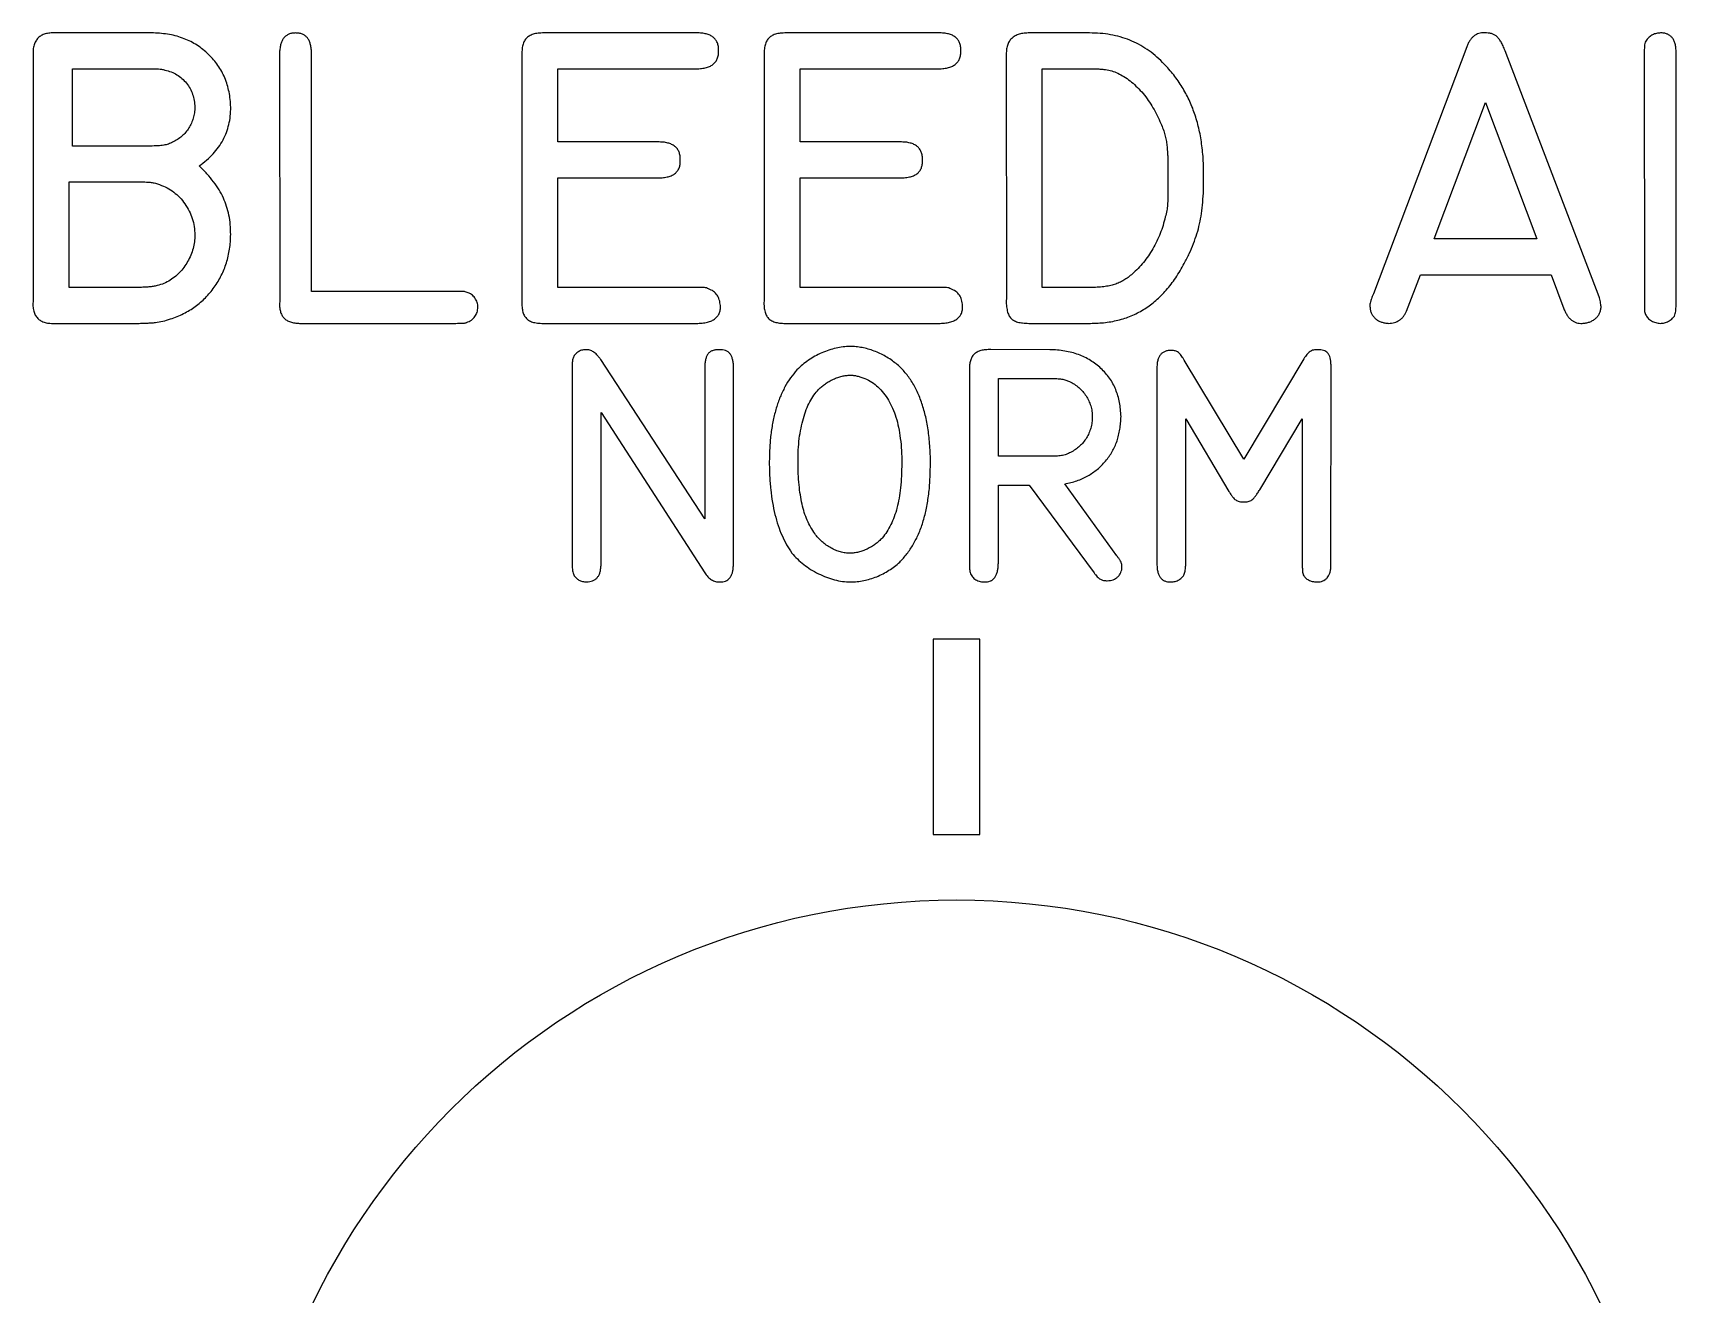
# Model space of a CAD drawing. Header units: inches. Extents: x 0.03 to 5.72, y 0.03 to 3.72.
# Drawn here: x 3.533 to 4.586, y 1.056 to 1.863 of the extents above; entities that cross this region are included whole.
import ezdxf

# ---------------------------------------------------------------- set-up
doc = ezdxf.new("R2010")
doc.units = ezdxf.units.IN
doc.header["$MEASUREMENT"] = 0

msp = doc.modelspace()

# ---------------------------------------------------------------- linework, layer by layer
at = {"color": 7, "linetype": 'Continuous', "lineweight": 25}
for p, q in [((3.6106, 1.8631), (3.5478, 1.8631)), ((3.9584, 1.8631), (3.8619, 1.8631)), ((4.1136, 1.8631), (4.017, 1.8631)), ((4.2102, 1.8631), (4.1719, 1.8631)), ((4.4518, 1.8543), (4.3921, 1.6962)), ((3.5335, 1.849), (3.5336, 1.6919)), ((3.6914, 1.8506), (3.6915, 1.691)), ((3.7118, 1.6976), (3.7118, 1.8506)), ((3.8466, 1.8482), (3.8466, 1.6925)), ((4.0018, 1.8482), (4.0018, 1.6925)), ((4.1569, 1.8486), (4.157, 1.6941)), ((4.5367, 1.6942), (4.4764, 1.8517)), ((4.5655, 1.8498), (4.5656, 1.69)), ((4.5859, 1.69), (4.5859, 1.8506)), ((3.5587, 1.7907), (3.5587, 1.8402)), ((3.5587, 1.8402), (3.6081, 1.8402)), ((3.8696, 1.7933), (3.8696, 1.8402)), ((3.8696, 1.8402), (3.9573, 1.8402)), ((4.0248, 1.7933), (4.0248, 1.8402)), ((4.0248, 1.8402), (4.1125, 1.8402)), ((4.1799, 1.8402), (4.2111, 1.8402)), ((4.1799, 1.7002), (4.1799, 1.8402)), ((4.4309, 1.7312), (4.4638, 1.8185)), ((4.4638, 1.8185), (4.4968, 1.7312)), ((3.6086, 1.7907), (3.5587, 1.7907)), ((3.9338, 1.7933), (3.8696, 1.7933)), ((4.089, 1.7933), (4.0248, 1.7933)), ((3.8696, 1.7002), (3.8696, 1.7703)), ((3.8696, 1.7703), (3.9327, 1.7703)), ((4.0248, 1.7002), (4.0248, 1.7703)), ((4.0248, 1.7703), (4.0879, 1.7703)), ((3.5567, 1.7002), (3.5567, 1.7678)), ((3.5567, 1.7678), (3.602, 1.7678)), ((4.4968, 1.7312), (4.4309, 1.7312)), ((4.4133, 1.6851), (4.4222, 1.7083)), ((4.4222, 1.7083), (4.506, 1.7083)), ((4.506, 1.7083), (4.5141, 1.6865)), ((3.5994, 1.7002), (3.5567, 1.7002)), ((3.8051, 1.6976), (3.7118, 1.6976)), ((3.9587, 1.7002), (3.8696, 1.7002)), ((4.1138, 1.7002), (4.0248, 1.7002)), ((4.2108, 1.7002), (4.1799, 1.7002)), ((3.5481, 1.6772), (3.5997, 1.6772)), ((3.7042, 1.6772), (3.8032, 1.6772)), ((3.8613, 1.6772), (3.9573, 1.6772)), ((4.0164, 1.6772), (4.1125, 1.6772)), ((4.1713, 1.6772), (4.2108, 1.6772)), ((3.9638, 1.552), (3.8971, 1.654)), ((4.0568, 1.6624), (4.0568, 1.6624)), ((4.1847, 1.6603), (4.1469, 1.6604)), ((4.3091, 1.5902), (4.2709, 1.6536)), ((4.3474, 1.6544), (4.3091, 1.5902)), ((3.8789, 1.6488), (3.8789, 1.5236)), ((3.9637, 1.6484), (3.9638, 1.552)), ((3.9821, 1.522), (3.9821, 1.6493)), ((4.0568, 1.644), (4.0568, 1.6441)), ((4.1334, 1.6475), (4.1334, 1.5246)), ((4.1518, 1.642), (4.1854, 1.642)), ((4.1518, 1.5921), (4.1518, 1.642)), ((4.2534, 1.6482), (4.2534, 1.5238)), ((4.3648, 1.5218), (4.3649, 1.6506)), ((3.8973, 1.5223), (3.8973, 1.6202)), ((3.8973, 1.6202), (3.9638, 1.5176)), ((4.2718, 1.5233), (4.2718, 1.6161)), ((4.2718, 1.6161), (4.2995, 1.5696)), ((4.3192, 1.5707), (4.3465, 1.6161)), ((4.3465, 1.6161), (4.3465, 1.5229)), ((4.1838, 1.5921), (4.1518, 1.5921)), ((4.1518, 1.5237), (4.1518, 1.5737)), ((4.1518, 1.5737), (4.1715, 1.5737)), ((4.1715, 1.5737), (4.2131, 1.5175)), ((4.2277, 1.5283), (4.1943, 1.5744)), ((4.11, 1.475), (4.11, 1.35)), ((4.14, 1.475), (4.11, 1.475)), ((4.14, 1.35), (4.14, 1.475)), ((4.11, 1.35), (4.14, 1.35))]:
    msp.add_line(p, q, dxfattribs=at)
msp.add_circle((4.125, 0.85), 0.4581, dxfattribs=at)
for points, knots in [([(3.5478, 1.8631), (3.5466, 1.8631), (3.5445, 1.8631), (3.5414, 1.8626), (3.5388, 1.8615), (3.5367, 1.86), (3.5352, 1.8579), (3.534, 1.8553), (3.5335, 1.8523), (3.5335, 1.8501), (3.5335, 1.849)], [0, 0, 0, 0, 0.1483835, 0.2780615, 0.3938238, 0.5009258, 0.6090609, 0.7239233, 0.8536013, 1, 1, 1, 1]), ([(3.6601, 1.8156), (3.66, 1.8172), (3.6599, 1.8205), (3.6591, 1.8253), (3.658, 1.8299), (3.6564, 1.8343), (3.6544, 1.8385), (3.652, 1.8424), (3.6492, 1.846), (3.646, 1.8494), (3.6424, 1.8525), (3.6386, 1.8553), (3.6346, 1.8576), (3.6303, 1.8595), (3.6257, 1.861), (3.6209, 1.8622), (3.6158, 1.8628), (3.6124, 1.863), (3.6106, 1.8631)], [0, 0, 0, 0, 0.065667, 0.129271, 0.190795, 0.251478, 0.311279, 0.370829, 0.430761, 0.492448, 0.554243, 0.615247, 0.676077, 0.737571, 0.800409, 0.864501, 0.931168, 1, 1, 1, 1]), ([(3.7017, 1.8631), (3.7009, 1.863), (3.6994, 1.863), (3.6973, 1.8624), (3.6956, 1.8613), (3.6941, 1.86), (3.693, 1.8581), (3.6922, 1.856), (3.6916, 1.8534), (3.6915, 1.8516), (3.6914, 1.8506)], [0, 0, 0, 0, 0.126924, 0.242718, 0.351139, 0.459469, 0.575157, 0.698742, 0.839735, 1, 1, 1, 1]), ([(3.7118, 1.8506), (3.7118, 1.8516), (3.7117, 1.8534), (3.7112, 1.856), (3.7104, 1.8582), (3.7093, 1.86), (3.7078, 1.8614), (3.706, 1.8624), (3.7039, 1.863), (3.7024, 1.863), (3.7017, 1.8631)], [0, 0, 0, 0, 0.1591056, 0.3011485, 0.4262346, 0.5402261, 0.6480633, 0.7568009, 0.8714536, 1, 1, 1, 1]), ([(3.8619, 1.8631), (3.8605, 1.8631), (3.8581, 1.8631), (3.8546, 1.8626), (3.8519, 1.8616), (3.8497, 1.8601), (3.8481, 1.8579), (3.8471, 1.8552), (3.8466, 1.8519), (3.8466, 1.8495), (3.8466, 1.8482)], [0, 0, 0, 0, 0.158509, 0.290837, 0.404817, 0.504314, 0.603454, 0.715941, 0.846957, 1, 1, 1, 1]), ([(3.9726, 1.8518), (3.9726, 1.8527), (3.9726, 1.8544), (3.9719, 1.8568), (3.9708, 1.8588), (3.9692, 1.8604), (3.9671, 1.8617), (3.9646, 1.8625), (3.9617, 1.8631), (3.9595, 1.8631), (3.9584, 1.8631)], [0, 0, 0, 0, 0.129754, 0.244204, 0.352358, 0.457624, 0.571353, 0.69607, 0.837509, 1, 1, 1, 1]), ([(4.017, 1.8631), (4.0157, 1.8631), (4.0132, 1.8631), (4.0098, 1.8626), (4.007, 1.8616), (4.0048, 1.8601), (4.0033, 1.8579), (4.0023, 1.8552), (4.0017, 1.8519), (4.0018, 1.8495), (4.0018, 1.8482)], [0, 0, 0, 0, 0.158509, 0.290837, 0.404817, 0.504314, 0.603454, 0.715941, 0.846957, 1, 1, 1, 1]), ([(4.1278, 1.8518), (4.1278, 1.8527), (4.1278, 1.8544), (4.1271, 1.8568), (4.126, 1.8588), (4.1244, 1.8604), (4.1223, 1.8617), (4.1198, 1.8625), (4.1168, 1.8631), (4.1147, 1.8631), (4.1136, 1.8631)], [0, 0, 0, 0, 0.129754, 0.244204, 0.352358, 0.457624, 0.571353, 0.69607, 0.837509, 1, 1, 1, 1]), ([(4.1719, 1.8631), (4.1707, 1.8631), (4.1684, 1.863), (4.1652, 1.8624), (4.1625, 1.8613), (4.1603, 1.8597), (4.1586, 1.8576), (4.1575, 1.855), (4.1569, 1.852), (4.1569, 1.8498), (4.1569, 1.8486)], [0, 0, 0, 0, 0.151334, 0.282226, 0.399665, 0.509459, 0.617605, 0.730437, 0.856419, 1, 1, 1, 1]), ([(4.257, 1.8442), (4.2554, 1.8458), (4.2523, 1.8488), (4.2471, 1.8526), (4.2417, 1.8559), (4.236, 1.8586), (4.2299, 1.8606), (4.2236, 1.8621), (4.217, 1.863), (4.2125, 1.863), (4.2102, 1.8631)], [0, 0, 0, 0, 0.127204, 0.250621, 0.372465, 0.493612, 0.615913, 0.73974, 0.867629, 1, 1, 1, 1]), ([(4.4633, 1.8631), (4.4626, 1.8631), (4.4614, 1.8632), (4.4596, 1.8628), (4.458, 1.8621), (4.4564, 1.8612), (4.4551, 1.8599), (4.4538, 1.8583), (4.4527, 1.8564), (4.4521, 1.855), (4.4518, 1.8543)], [0, 0, 0, 0, 0.1216, 0.234761, 0.346222, 0.458938, 0.577979, 0.706875, 0.847112, 1, 1, 1, 1]), ([(4.4764, 1.8517), (4.476, 1.8528), (4.4752, 1.8547), (4.4739, 1.8573), (4.4725, 1.8593), (4.4711, 1.8609), (4.4695, 1.862), (4.4676, 1.8627), (4.4655, 1.8631), (4.464, 1.8631), (4.4633, 1.8631)], [0, 0, 0, 0, 0.1782, 0.330029, 0.459111, 0.5663, 0.664595, 0.76729, 0.87824, 1, 1, 1, 1]), ([(4.5759, 1.8631), (4.575, 1.863), (4.5733, 1.8629), (4.5708, 1.862), (4.5686, 1.8605), (4.5675, 1.8592), (4.5669, 1.8585)], [0, 0, 0, 0, 0.252822, 0.495908, 0.737887, 1, 1, 1, 1]), ([(4.5859, 1.8506), (4.5859, 1.8516), (4.5859, 1.8535), (4.5854, 1.8561), (4.5846, 1.8583), (4.5835, 1.8601), (4.582, 1.8615), (4.5802, 1.8625), (4.5781, 1.8631), (4.5767, 1.8631), (4.5759, 1.8631)], [0, 0, 0, 0, 0.162439, 0.303775, 0.43068, 0.542576, 0.650112, 0.75758, 0.872008, 1, 1, 1, 1]), ([(4.5669, 1.8585), (4.5666, 1.858), (4.5661, 1.8571), (4.5657, 1.8553), (4.5656, 1.8529), (4.5655, 1.8509), (4.5655, 1.8498)], [0, 0, 0, 0, 0.1707373, 0.3536747, 0.6091349, 1, 1, 1, 1]), ([(3.9573, 1.8402), (3.9585, 1.8402), (3.9608, 1.8401), (3.964, 1.8407), (3.9667, 1.8415), (3.969, 1.8428), (3.9707, 1.8445), (3.9719, 1.8466), (3.9726, 1.8491), (3.9726, 1.8508), (3.9726, 1.8518)], [0, 0, 0, 0, 0.165475, 0.309871, 0.436909, 0.551529, 0.656124, 0.761672, 0.873792, 1, 1, 1, 1]), ([(4.1125, 1.8402), (4.1137, 1.8402), (4.116, 1.8401), (4.1192, 1.8407), (4.1219, 1.8415), (4.1241, 1.8428), (4.1259, 1.8445), (4.1271, 1.8466), (4.1278, 1.8491), (4.1278, 1.8508), (4.1278, 1.8518)], [0, 0, 0, 0, 0.165475, 0.309871, 0.436909, 0.551529, 0.656124, 0.761672, 0.873792, 1, 1, 1, 1]), ([(4.2833, 1.7712), (4.2833, 1.775), (4.2832, 1.7825), (4.282, 1.7933), (4.2801, 1.8033), (4.2773, 1.8126), (4.2736, 1.8214), (4.269, 1.8295), (4.2635, 1.8373), (4.2592, 1.8419), (4.257, 1.8442)], [0, 0, 0, 0, 0.144254, 0.280125, 0.407421, 0.528418, 0.6454, 0.762054, 0.879969, 1, 1, 1, 1]), ([(3.6081, 1.8402), (3.6092, 1.8402), (3.6112, 1.8401), (3.6138, 1.8401), (3.6159, 1.8399), (3.6172, 1.8395), (3.6179, 1.8393)], [0, 0, 0, 0, 0.340016, 0.590445, 0.793003, 1, 1, 1, 1]), ([(3.6179, 1.8393), (3.6193, 1.839), (3.622, 1.8383), (3.6257, 1.8364), (3.629, 1.834), (3.6318, 1.831), (3.6342, 1.8276), (3.6358, 1.8238), (3.6369, 1.8198), (3.6371, 1.817), (3.6371, 1.8156)], [0, 0, 0, 0, 0.1286811, 0.251034, 0.3741464, 0.4985546, 0.6232262, 0.7462417, 0.870073, 1, 1, 1, 1]), ([(4.2111, 1.8402), (4.2121, 1.8402), (4.214, 1.8401), (4.2168, 1.84), (4.2193, 1.8398), (4.2221, 1.8395), (4.2255, 1.8386), (4.228, 1.8374), (4.2293, 1.8368)], [0, 0, 0, 0, 0.165199, 0.311957, 0.443921, 0.559187, 0.775164, 1, 1, 1, 1]), ([(4.2293, 1.8368), (4.2306, 1.8361), (4.2334, 1.8346), (4.2372, 1.8317), (4.241, 1.8282), (4.2446, 1.8243), (4.2479, 1.8199), (4.2509, 1.8153), (4.2536, 1.8103), (4.2551, 1.8068), (4.2559, 1.8051)], [0, 0, 0, 0, 0.108815, 0.223046, 0.34223, 0.469524, 0.599834, 0.731986, 0.864687, 1, 1, 1, 1]), ([(3.6371, 1.8156), (3.6371, 1.8144), (3.637, 1.812), (3.6362, 1.8086), (3.635, 1.8053), (3.6334, 1.8023), (3.6313, 1.7994), (3.6289, 1.7969), (3.626, 1.7948), (3.624, 1.7937), (3.6229, 1.7931)], [0, 0, 0, 0, 0.127249, 0.251184, 0.374446, 0.499025, 0.623972, 0.747411, 0.872057, 1, 1, 1, 1]), ([(3.6399, 1.778), (3.6415, 1.7792), (3.6447, 1.7815), (3.6489, 1.7856), (3.6524, 1.7899), (3.6553, 1.7945), (3.6575, 1.7994), (3.659, 1.8045), (3.66, 1.8099), (3.6601, 1.8137), (3.6601, 1.8156)], [0, 0, 0, 0, 0.135811, 0.265483, 0.389379, 0.51051, 0.62995, 0.749404, 0.87281, 1, 1, 1, 1]), ([(4.2559, 1.8051), (4.2564, 1.8039), (4.2574, 1.8015), (4.2586, 1.7979), (4.2593, 1.7945), (4.2598, 1.7916), (4.26, 1.7892), (4.2601, 1.787), (4.2603, 1.7844), (4.2603, 1.7814), (4.2604, 1.7781), (4.2604, 1.7743), (4.2604, 1.7702), (4.2604, 1.7673), (4.2604, 1.7658)], [0, 0, 0, 0, 0.099127, 0.19298, 0.281431, 0.365528, 0.411289, 0.466072, 0.530971, 0.604942, 0.689021, 0.783229, 0.886548, 1, 1, 1, 1]), ([(3.6229, 1.7931), (3.622, 1.7927), (3.6202, 1.7919), (3.617, 1.7911), (3.6131, 1.7908), (3.6102, 1.7907), (3.6086, 1.7907)], [0, 0, 0, 0, 0.2043405, 0.4181997, 0.6709633, 1, 1, 1, 1]), ([(3.9481, 1.7817), (3.9481, 1.7826), (3.948, 1.7844), (3.9474, 1.7868), (3.9463, 1.7889), (3.9446, 1.7906), (3.9425, 1.7919), (3.94, 1.7927), (3.9371, 1.7933), (3.9349, 1.7933), (3.9338, 1.7933)], [0, 0, 0, 0, 0.131762, 0.248301, 0.356631, 0.464506, 0.57666, 0.700281, 0.839761, 1, 1, 1, 1]), ([(4.1032, 1.7817), (4.1032, 1.7826), (4.1032, 1.7844), (4.1025, 1.7868), (4.1014, 1.7889), (4.0998, 1.7906), (4.0977, 1.7919), (4.0952, 1.7927), (4.0922, 1.7933), (4.0901, 1.7933), (4.089, 1.7933)], [0, 0, 0, 0, 0.131762, 0.248301, 0.356631, 0.464506, 0.57666, 0.700281, 0.839761, 1, 1, 1, 1]), ([(3.9327, 1.7703), (3.934, 1.7703), (3.9363, 1.7703), (3.9395, 1.7708), (3.9422, 1.7716), (3.9445, 1.7728), (3.9462, 1.7745), (3.9474, 1.7766), (3.9481, 1.779), (3.9481, 1.7807), (3.9481, 1.7817)], [0, 0, 0, 0, 0.168511, 0.315053, 0.442072, 0.555361, 0.660409, 0.76483, 0.875171, 1, 1, 1, 1]), ([(4.0879, 1.7703), (4.0891, 1.7703), (4.0914, 1.7703), (4.0947, 1.7708), (4.0974, 1.7716), (4.0997, 1.7728), (4.1014, 1.7745), (4.1026, 1.7766), (4.1032, 1.779), (4.1032, 1.7807), (4.1032, 1.7817)], [0, 0, 0, 0, 0.168511, 0.315053, 0.442072, 0.555361, 0.660409, 0.76483, 0.875171, 1, 1, 1, 1]), ([(3.6601, 1.7341), (3.66, 1.7362), (3.66, 1.7403), (3.6591, 1.7464), (3.6576, 1.7521), (3.6555, 1.7575), (3.6527, 1.7628), (3.6491, 1.768), (3.6449, 1.7731), (3.6416, 1.7763), (3.6399, 1.778)], [0, 0, 0, 0, 0.1265019, 0.247629, 0.365751, 0.4814666, 0.5996302, 0.7243706, 0.8578974, 1, 1, 1, 1]), ([(4.2709, 1.7156), (4.272, 1.7177), (4.2742, 1.7218), (4.2768, 1.7282), (4.2791, 1.7345), (4.2808, 1.7409), (4.282, 1.7477), (4.2828, 1.7549), (4.2833, 1.7628), (4.2833, 1.7683), (4.2833, 1.7712)], [0, 0, 0, 0, 0.122914, 0.242317, 0.358055, 0.47114, 0.588028, 0.715081, 0.852054, 1, 1, 1, 1]), ([(3.602, 1.7678), (3.6034, 1.7677), (3.6058, 1.7677), (3.6091, 1.7675), (3.6119, 1.767), (3.6136, 1.7663), (3.6145, 1.766)], [0, 0, 0, 0, 0.3226452, 0.5639225, 0.7768162, 1, 1, 1, 1]), ([(3.6145, 1.766), (3.6162, 1.7654), (3.6194, 1.7641), (3.6237, 1.7613), (3.6276, 1.7579), (3.6308, 1.7537), (3.6336, 1.7492), (3.6356, 1.7443), (3.6369, 1.7391), (3.637, 1.7356), (3.6371, 1.7338)], [0, 0, 0, 0, 0.124045, 0.245568, 0.368576, 0.494864, 0.622125, 0.747201, 0.872184, 1, 1, 1, 1]), ([(4.2604, 1.7658), (4.2604, 1.7644), (4.2604, 1.7618), (4.2604, 1.7582), (4.2603, 1.7554), (4.2602, 1.7525), (4.2597, 1.7492), (4.2591, 1.7467), (4.2587, 1.7453)], [0, 0, 0, 0, 0.2075486, 0.379853, 0.5169693, 0.6189549, 0.7967349, 1, 1, 1, 1]), ([(4.2587, 1.7453), (4.2583, 1.7435), (4.2574, 1.7399), (4.2555, 1.7347), (4.2533, 1.7297), (4.2508, 1.7249), (4.248, 1.7203), (4.2448, 1.7162), (4.2414, 1.7123), (4.2389, 1.71), (4.2377, 1.7089)], [0, 0, 0, 0, 0.131075, 0.26014, 0.387905, 0.515103, 0.639871, 0.761925, 0.881719, 1, 1, 1, 1]), ([(3.6371, 1.7338), (3.6371, 1.7323), (3.6369, 1.7293), (3.6361, 1.725), (3.6346, 1.7208), (3.6326, 1.7167), (3.6302, 1.713), (3.6273, 1.7096), (3.6241, 1.7066), (3.6216, 1.705), (3.6204, 1.7042)], [0, 0, 0, 0, 0.126585, 0.2506146, 0.3757967, 0.5024635, 0.6283516, 0.7518533, 0.8750403, 1, 1, 1, 1]), ([(3.6215, 1.68), (3.6229, 1.6805), (3.6258, 1.6815), (3.6299, 1.6834), (3.6338, 1.6855), (3.6374, 1.688), (3.6409, 1.6906), (3.644, 1.6936), (3.6469, 1.6968), (3.6496, 1.7003), (3.6521, 1.704), (3.6541, 1.7078), (3.6559, 1.7118), (3.6574, 1.716), (3.6586, 1.7203), (3.6594, 1.7248), (3.66, 1.7294), (3.66, 1.7325), (3.6601, 1.7341)], [0, 0, 0, 0, 0.064827, 0.12781, 0.190041, 0.251426, 0.31205, 0.372678, 0.433337, 0.495205, 0.557063, 0.619022, 0.679985, 0.742095, 0.804314, 0.868424, 0.932975, 1, 1, 1, 1]), ([(4.2108, 1.6772), (4.2124, 1.6773), (4.2156, 1.6773), (4.2204, 1.6777), (4.225, 1.6784), (4.2295, 1.6795), (4.2338, 1.6807), (4.2379, 1.6824), (4.2419, 1.6843), (4.2457, 1.6865), (4.2493, 1.689), (4.2528, 1.6918), (4.2562, 1.695), (4.2594, 1.6985), (4.2625, 1.7023), (4.2655, 1.7064), (4.2683, 1.7109), (4.27, 1.714), (4.2709, 1.7156)], [0, 0, 0, 0, 0.0650469, 0.1283996, 0.1901417, 0.2504891, 0.3097236, 0.3683364, 0.4259991, 0.4839934, 0.5424595, 0.6017809, 0.6627135, 0.7255491, 0.790554, 0.857656, 0.9274075, 1, 1, 1, 1]), ([(4.2377, 1.7089), (4.2368, 1.7081), (4.235, 1.7066), (4.2322, 1.7048), (4.2293, 1.7032), (4.2262, 1.702), (4.2229, 1.7012), (4.2192, 1.7006), (4.2151, 1.7002), (4.2122, 1.7002), (4.2108, 1.7002)], [0, 0, 0, 0, 0.120601, 0.235977, 0.349246, 0.461121, 0.577541, 0.705856, 0.846933, 1, 1, 1, 1]), ([(3.6204, 1.7042), (3.6191, 1.7035), (3.6163, 1.7022), (3.6125, 1.7012), (3.6091, 1.7006), (3.6062, 1.7004), (3.6029, 1.7002), (3.6006, 1.7002), (3.5994, 1.7002)], [0, 0, 0, 0, 0.2070566, 0.4246742, 0.5441254, 0.6795889, 0.8314549, 1, 1, 1, 1]), ([(3.8115, 1.697), (3.8111, 1.6972), (3.8104, 1.6974), (3.809, 1.6976), (3.8073, 1.6976), (3.8059, 1.6976), (3.8051, 1.6976)], [0, 0, 0, 0, 0.187553, 0.376242, 0.625932, 1, 1, 1, 1]), ([(3.8185, 1.6875), (3.8184, 1.6886), (3.8182, 1.6907), (3.8166, 1.6935), (3.8144, 1.6959), (3.8125, 1.6967), (3.8115, 1.697)], [0, 0, 0, 0, 0.251389, 0.506278, 0.756676, 1, 1, 1, 1]), ([(3.9662, 1.6993), (3.9658, 1.6995), (3.9649, 1.6999), (3.9633, 1.7001), (3.9613, 1.7002), (3.9596, 1.7002), (3.9587, 1.7002)], [0, 0, 0, 0, 0.185114, 0.367125, 0.615123, 1, 1, 1, 1]), ([(3.9738, 1.6886), (3.9736, 1.6898), (3.9733, 1.6922), (3.9718, 1.6954), (3.9694, 1.6979), (3.9673, 1.6988), (3.9662, 1.6993)], [0, 0, 0, 0, 0.269511, 0.509617, 0.744319, 1, 1, 1, 1]), ([(4.1214, 1.6993), (4.1209, 1.6995), (4.1201, 1.6999), (4.1185, 1.7001), (4.1164, 1.7002), (4.1148, 1.7002), (4.1138, 1.7002)], [0, 0, 0, 0, 0.185114, 0.367125, 0.615123, 1, 1, 1, 1]), ([(4.1289, 1.6886), (4.1288, 1.6898), (4.1285, 1.6922), (4.127, 1.6954), (4.1246, 1.6979), (4.1225, 1.6988), (4.1214, 1.6993)], [0, 0, 0, 0, 0.269511, 0.509617, 0.744319, 1, 1, 1, 1]), ([(4.3921, 1.6962), (4.3918, 1.6956), (4.3914, 1.6945), (4.3908, 1.693), (4.3905, 1.6919), (4.3901, 1.6907), (4.3898, 1.6894), (4.3898, 1.6884), (4.3898, 1.6879)], [0, 0, 0, 0, 0.2201575, 0.3948704, 0.5414347, 0.649468, 0.826608, 1, 1, 1, 1]), ([(3.5336, 1.6919), (3.5335, 1.6907), (3.5333, 1.6884), (3.5338, 1.6852), (3.5348, 1.6825), (3.5364, 1.6803), (3.5386, 1.6787), (3.5413, 1.6776), (3.5445, 1.6771), (3.5468, 1.6772), (3.5481, 1.6772)], [0, 0, 0, 0, 0.149106, 0.278762, 0.391647, 0.498437, 0.603918, 0.718935, 0.848851, 1, 1, 1, 1]), ([(3.6915, 1.691), (3.6914, 1.6899), (3.6913, 1.6879), (3.6918, 1.685), (3.6927, 1.6826), (3.6941, 1.6806), (3.696, 1.679), (3.6984, 1.678), (3.7012, 1.6773), (3.7032, 1.6773), (3.7042, 1.6772)], [0, 0, 0, 0, 0.1484389, 0.277754, 0.3946775, 0.503287, 0.6108557, 0.724856, 0.8538412, 1, 1, 1, 1]), ([(3.8112, 1.6778), (3.8123, 1.6782), (3.8143, 1.6791), (3.8166, 1.6814), (3.8181, 1.6843), (3.8184, 1.6864), (3.8185, 1.6875)], [0, 0, 0, 0, 0.259647, 0.500227, 0.736166, 1, 1, 1, 1]), ([(3.8466, 1.6925), (3.8466, 1.6911), (3.8465, 1.6887), (3.847, 1.6853), (3.8478, 1.6825), (3.8494, 1.6803), (3.8515, 1.6787), (3.8543, 1.6777), (3.8576, 1.6772), (3.86, 1.6772), (3.8613, 1.6772)], [0, 0, 0, 0, 0.158944, 0.291446, 0.404705, 0.504515, 0.603966, 0.715313, 0.846477, 1, 1, 1, 1]), ([(3.9573, 1.6772), (3.9586, 1.6772), (3.9611, 1.6772), (3.9646, 1.6777), (3.9675, 1.6785), (3.9699, 1.6798), (3.9718, 1.6814), (3.9731, 1.6835), (3.9738, 1.6859), (3.9738, 1.6876), (3.9738, 1.6886)], [0, 0, 0, 0, 0.17315, 0.32387, 0.453868, 0.569336, 0.672569, 0.774373, 0.880492, 1, 1, 1, 1]), ([(4.0018, 1.6925), (4.0017, 1.6911), (4.0016, 1.6887), (4.0021, 1.6853), (4.003, 1.6825), (4.0045, 1.6803), (4.0067, 1.6787), (4.0094, 1.6777), (4.0127, 1.6772), (4.0151, 1.6772), (4.0164, 1.6772)], [0, 0, 0, 0, 0.158944, 0.291446, 0.404705, 0.504515, 0.603966, 0.715313, 0.846477, 1, 1, 1, 1]), ([(4.1125, 1.6772), (4.1138, 1.6772), (4.1163, 1.6772), (4.1197, 1.6777), (4.1227, 1.6785), (4.1251, 1.6798), (4.127, 1.6814), (4.1282, 1.6835), (4.1289, 1.6859), (4.1289, 1.6876), (4.1289, 1.6886)], [0, 0, 0, 0, 0.17315, 0.32387, 0.453868, 0.569336, 0.672569, 0.774373, 0.880492, 1, 1, 1, 1]), ([(4.157, 1.6941), (4.1569, 1.6926), (4.1568, 1.6899), (4.1572, 1.6862), (4.1581, 1.6831), (4.1594, 1.6807), (4.1615, 1.679), (4.1642, 1.6779), (4.1676, 1.6773), (4.17, 1.6773), (4.1713, 1.6772)], [0, 0, 0, 0, 0.167025, 0.308373, 0.424684, 0.522532, 0.61785, 0.724419, 0.850374, 1, 1, 1, 1]), ([(4.3898, 1.6879), (4.3899, 1.6871), (4.39, 1.6856), (4.3907, 1.6835), (4.3919, 1.6817), (4.3934, 1.6801), (4.3952, 1.6788), (4.3972, 1.678), (4.3994, 1.6774), (4.401, 1.6773), (4.4018, 1.6772)], [0, 0, 0, 0, 0.127988, 0.249904, 0.36818, 0.490097, 0.615322, 0.739205, 0.865718, 1, 1, 1, 1]), ([(4.4018, 1.6772), (4.4024, 1.6772), (4.4037, 1.6773), (4.4055, 1.6776), (4.4072, 1.6783), (4.4087, 1.6791), (4.4101, 1.6802), (4.4113, 1.6816), (4.4124, 1.6832), (4.413, 1.6845), (4.4133, 1.6851)], [0, 0, 0, 0, 0.130338, 0.252182, 0.370626, 0.488416, 0.604093, 0.72711, 0.858039, 1, 1, 1, 1]), ([(4.5141, 1.6865), (4.5144, 1.6857), (4.515, 1.6842), (4.5162, 1.6823), (4.5174, 1.6806), (4.5189, 1.6793), (4.5204, 1.6783), (4.5221, 1.6775), (4.5239, 1.6772), (4.5252, 1.6772), (4.5258, 1.6772)], [0, 0, 0, 0, 0.155712, 0.294933, 0.423708, 0.54252, 0.656478, 0.767676, 0.879718, 1, 1, 1, 1]), ([(4.5258, 1.6772), (4.5266, 1.6773), (4.5282, 1.6774), (4.5304, 1.678), (4.5325, 1.6789), (4.5343, 1.6802), (4.5358, 1.6818), (4.5369, 1.6836), (4.5377, 1.6857), (4.5378, 1.6871), (4.5379, 1.6879)], [0, 0, 0, 0, 0.134406, 0.263812, 0.388741, 0.514081, 0.63611, 0.756416, 0.874147, 1, 1, 1, 1]), ([(4.5379, 1.6879), (4.5378, 1.6884), (4.5377, 1.6894), (4.5375, 1.691), (4.5372, 1.6927), (4.5369, 1.6937), (4.5367, 1.6942)], [0, 0, 0, 0, 0.225997, 0.491418, 0.766256, 1, 1, 1, 1]), ([(4.5656, 1.69), (4.5656, 1.689), (4.5656, 1.6875), (4.5656, 1.6855), (4.5659, 1.6841), (4.5662, 1.6833), (4.5663, 1.6829)], [0, 0, 0, 0, 0.400719, 0.653819, 0.825724, 1, 1, 1, 1]), ([(4.5848, 1.6819), (4.585, 1.6824), (4.5854, 1.6834), (4.5857, 1.6851), (4.5859, 1.6873), (4.5859, 1.689), (4.5859, 1.69)], [0, 0, 0, 0, 0.196636, 0.386764, 0.637659, 1, 1, 1, 1]), ([(3.5997, 1.6772), (3.6009, 1.6772), (3.6032, 1.6772), (3.6064, 1.6774), (3.6093, 1.6775), (3.6126, 1.6778), (3.6167, 1.6785), (3.6199, 1.6795), (3.6215, 1.68)], [0, 0, 0, 0, 0.161807, 0.306803, 0.437227, 0.55147, 0.769484, 1, 1, 1, 1]), ([(3.8032, 1.6772), (3.8039, 1.6772), (3.8052, 1.6772), (3.8069, 1.6773), (3.8082, 1.6772), (3.8093, 1.6773), (3.8103, 1.6774), (3.811, 1.6776), (3.8112, 1.6778)], [0, 0, 0, 0, 0.26677, 0.47526, 0.63411, 0.738474, 0.883794, 1, 1, 1, 1]), ([(4.5663, 1.6829), (4.5668, 1.6821), (4.5677, 1.6805), (4.5701, 1.6787), (4.5728, 1.6775), (4.5749, 1.6773), (4.5759, 1.6772)], [0, 0, 0, 0, 0.230334, 0.479964, 0.74004, 1, 1, 1, 1]), ([(4.5759, 1.6772), (4.5768, 1.6773), (4.5786, 1.6774), (4.5811, 1.6785), (4.5833, 1.6798), (4.5844, 1.6812), (4.5848, 1.6819)], [0, 0, 0, 0, 0.252909, 0.513256, 0.767106, 1, 1, 1, 1]), ([(3.8794, 1.6549), (3.8793, 1.6546), (3.8791, 1.6539), (3.8789, 1.6527), (3.8789, 1.651), (3.8789, 1.6496), (3.8789, 1.6488)], [0, 0, 0, 0, 0.164011, 0.339607, 0.5985, 1, 1, 1, 1]), ([(3.8875, 1.6603), (3.8866, 1.6603), (3.8848, 1.6601), (3.8824, 1.6589), (3.8804, 1.6572), (3.8797, 1.6557), (3.8794, 1.6549)], [0, 0, 0, 0, 0.257226, 0.515442, 0.763924, 1, 1, 1, 1]), ([(3.8971, 1.654), (3.8967, 1.6546), (3.8959, 1.6556), (3.8948, 1.657), (3.8936, 1.6581), (3.8922, 1.6592), (3.8902, 1.6602), (3.8884, 1.6603), (3.8875, 1.6603)], [0, 0, 0, 0, 0.169217, 0.3203, 0.451757, 0.567066, 0.78044, 1, 1, 1, 1]), ([(3.973, 1.6603), (3.9723, 1.6603), (3.9708, 1.6603), (3.9688, 1.6598), (3.9671, 1.659), (3.9658, 1.6577), (3.9648, 1.656), (3.9642, 1.6539), (3.9638, 1.6513), (3.9637, 1.6494), (3.9637, 1.6484)], [0, 0, 0, 0, 0.130999, 0.246717, 0.350533, 0.449564, 0.555403, 0.679484, 0.826682, 1, 1, 1, 1]), ([(3.9821, 1.6493), (3.9821, 1.6502), (3.9821, 1.6519), (3.9816, 1.6542), (3.981, 1.6562), (3.98, 1.6578), (3.9787, 1.659), (3.977, 1.6599), (3.9751, 1.6604), (3.9738, 1.6603), (3.973, 1.6603)], [0, 0, 0, 0, 0.16208, 0.304988, 0.429155, 0.54241, 0.64608, 0.754429, 0.869073, 1, 1, 1, 1]), ([(4.0568, 1.6624), (4.0553, 1.6624), (4.0523, 1.6622), (4.0478, 1.6614), (4.0432, 1.6601), (4.0387, 1.6584), (4.0343, 1.6562), (4.0302, 1.6536), (4.0263, 1.6508), (4.024, 1.6486), (4.0228, 1.6475)], [0, 0, 0, 0, 0.1188999, 0.2388149, 0.3634117, 0.4917683, 0.621792, 0.7484939, 0.8748217, 1, 1, 1, 1]), ([(4.0864, 1.6514), (4.0853, 1.6522), (4.0831, 1.6539), (4.0796, 1.6561), (4.076, 1.658), (4.0722, 1.6595), (4.0684, 1.6608), (4.0645, 1.6617), (4.0607, 1.6623), (4.0581, 1.6624), (4.0568, 1.6624)], [0, 0, 0, 0, 0.1288972, 0.256024, 0.383031, 0.5107626, 0.6368643, 0.7599671, 0.8800174, 1, 1, 1, 1]), ([(4.1469, 1.6604), (4.1458, 1.6604), (4.1437, 1.6604), (4.1407, 1.6599), (4.1383, 1.6589), (4.1362, 1.6575), (4.1347, 1.6556), (4.1338, 1.6532), (4.1333, 1.6505), (4.1333, 1.6485), (4.1334, 1.6475)], [0, 0, 0, 0, 0.15384, 0.286948, 0.403942, 0.512601, 0.619501, 0.731605, 0.857209, 1, 1, 1, 1]), ([(4.2304, 1.6175), (4.2303, 1.6191), (4.2301, 1.6221), (4.2295, 1.6266), (4.2285, 1.6308), (4.227, 1.6348), (4.2253, 1.6386), (4.2231, 1.6421), (4.2205, 1.6454), (4.2176, 1.6484), (4.2143, 1.6511), (4.2108, 1.6535), (4.2071, 1.6556), (4.2031, 1.6573), (4.1988, 1.6586), (4.1943, 1.6595), (4.1896, 1.6602), (4.1864, 1.6603), (4.1847, 1.6603)], [0, 0, 0, 0, 0.066973, 0.130798, 0.192516, 0.252737, 0.311919, 0.370508, 0.42962, 0.489933, 0.550435, 0.610788, 0.671641, 0.733202, 0.796041, 0.861499, 0.929372, 1, 1, 1, 1]), ([(4.2628, 1.6599), (4.262, 1.6599), (4.2606, 1.6598), (4.2586, 1.6593), (4.2569, 1.6584), (4.2555, 1.6571), (4.2545, 1.6554), (4.2538, 1.6533), (4.2534, 1.6509), (4.2534, 1.6492), (4.2534, 1.6482)], [0, 0, 0, 0, 0.131363, 0.247704, 0.354167, 0.460184, 0.572987, 0.698011, 0.838777, 1, 1, 1, 1]), ([(4.2709, 1.6536), (4.2705, 1.6542), (4.2699, 1.6552), (4.2689, 1.6566), (4.2681, 1.6577), (4.2669, 1.6588), (4.2651, 1.6598), (4.2636, 1.6598), (4.2628, 1.6599)], [0, 0, 0, 0, 0.180134, 0.33639, 0.467656, 0.579524, 0.780795, 1, 1, 1, 1]), ([(4.3562, 1.6603), (4.3553, 1.6603), (4.3537, 1.6603), (4.3517, 1.6594), (4.3504, 1.6584), (4.3494, 1.6573), (4.3484, 1.656), (4.3477, 1.655), (4.3474, 1.6544)], [0, 0, 0, 0, 0.233282, 0.4427628, 0.5512296, 0.6770883, 0.8281034, 1, 1, 1, 1]), ([(4.3649, 1.6506), (4.3648, 1.6514), (4.3648, 1.6529), (4.3645, 1.655), (4.3639, 1.6567), (4.3629, 1.6582), (4.3616, 1.6592), (4.3601, 1.66), (4.3582, 1.6603), (4.3569, 1.6603), (4.3562, 1.6603)], [0, 0, 0, 0, 0.155255, 0.291579, 0.412642, 0.523484, 0.629654, 0.738626, 0.861022, 1, 1, 1, 1]), ([(4.0228, 1.6475), (4.0214, 1.6458), (4.0185, 1.6424), (4.015, 1.6365), (4.0119, 1.63), (4.0094, 1.6229), (4.0075, 1.6151), (4.0061, 1.6069), (4.0053, 1.5981), (4.0052, 1.5921), (4.0051, 1.589)], [0, 0, 0, 0, 0.105705, 0.215134, 0.329018, 0.449631, 0.576639, 0.710541, 0.851416, 1, 1, 1, 1]), ([(4.0367, 1.6349), (4.0374, 1.6356), (4.0387, 1.6369), (4.041, 1.6386), (4.0435, 1.6401), (4.0461, 1.6415), (4.0489, 1.6426), (4.0516, 1.6434), (4.0542, 1.6439), (4.056, 1.644), (4.0568, 1.644)], [0, 0, 0, 0, 0.123362, 0.249717, 0.37865, 0.511599, 0.64377, 0.76903, 0.886766, 1, 1, 1, 1]), ([(4.0568, 1.6441), (4.0576, 1.644), (4.0591, 1.644), (4.0614, 1.6435), (4.0638, 1.6429), (4.067, 1.6416), (4.0708, 1.6397), (4.0735, 1.6376), (4.0747, 1.6365)], [0, 0, 0, 0, 0.11376, 0.233218, 0.356799, 0.48809, 0.749531, 1, 1, 1, 1]), ([(4.1083, 1.5865), (4.1083, 1.5884), (4.1083, 1.5921), (4.108, 1.5975), (4.1076, 1.6028), (4.107, 1.6078), (4.1063, 1.6127), (4.1053, 1.6173), (4.1042, 1.6217), (4.1029, 1.6258), (4.1015, 1.6298), (4.0999, 1.6335), (4.0981, 1.637), (4.0961, 1.6404), (4.0939, 1.6435), (4.0916, 1.6463), (4.0891, 1.649), (4.0873, 1.6506), (4.0864, 1.6514)], [0, 0, 0, 0, 0.080424, 0.157711, 0.231972, 0.303725, 0.372685, 0.438908, 0.502962, 0.564675, 0.624091, 0.681389, 0.737383, 0.791688, 0.84518, 0.897488, 0.948885, 1, 1, 1, 1]), ([(4.1854, 1.642), (4.1867, 1.642), (4.189, 1.6419), (4.1922, 1.6416), (4.195, 1.641), (4.1966, 1.6403), (4.1974, 1.6399)], [0, 0, 0, 0, 0.314981, 0.565702, 0.782137, 1, 1, 1, 1]), ([(4.0235, 1.5885), (4.0235, 1.5911), (4.0236, 1.5961), (4.0242, 1.6033), (4.0253, 1.61), (4.0268, 1.6162), (4.0286, 1.6219), (4.0309, 1.6269), (4.0335, 1.6313), (4.0356, 1.6337), (4.0367, 1.6349)], [0, 0, 0, 0, 0.156125, 0.302877, 0.440322, 0.56978, 0.690666, 0.801587, 0.904038, 1, 1, 1, 1]), ([(4.0747, 1.6365), (4.076, 1.6352), (4.0785, 1.6326), (4.0816, 1.628), (4.0842, 1.6228), (4.0864, 1.617), (4.088, 1.6105), (4.0891, 1.6034), (4.0899, 1.5957), (4.0899, 1.5904), (4.0899, 1.5876)], [0, 0, 0, 0, 0.100865, 0.20514, 0.314754, 0.432735, 0.558927, 0.694653, 0.841474, 1, 1, 1, 1]), ([(4.1974, 1.6399), (4.1985, 1.6394), (4.2006, 1.6383), (4.2034, 1.6361), (4.2059, 1.6336), (4.2081, 1.6308), (4.2097, 1.6277), (4.2111, 1.6244), (4.2118, 1.6209), (4.2119, 1.6185), (4.212, 1.6173)], [0, 0, 0, 0, 0.125904, 0.249604, 0.372836, 0.49813, 0.624034, 0.747355, 0.872016, 1, 1, 1, 1]), ([(4.1943, 1.5744), (4.1956, 1.5747), (4.1983, 1.5752), (4.2021, 1.5764), (4.2057, 1.5778), (4.2091, 1.5795), (4.2122, 1.5815), (4.2152, 1.5837), (4.218, 1.5862), (4.2205, 1.589), (4.2228, 1.592), (4.2248, 1.5951), (4.2264, 1.5984), (4.2279, 1.6019), (4.2289, 1.6056), (4.2297, 1.6094), (4.2302, 1.6134), (4.2303, 1.6161), (4.2304, 1.6175)], [0, 0, 0, 0, 0.066714, 0.131686, 0.194568, 0.256276, 0.316622, 0.377186, 0.437587, 0.498732, 0.559614, 0.620242, 0.681007, 0.741738, 0.803735, 0.867258, 0.932516, 1, 1, 1, 1]), ([(4.212, 1.6173), (4.2119, 1.6161), (4.2118, 1.6137), (4.2111, 1.6102), (4.2099, 1.6069), (4.2083, 1.6038), (4.2063, 1.601), (4.2039, 1.5985), (4.2012, 1.5963), (4.1992, 1.5952), (4.1981, 1.5946)], [0, 0, 0, 0, 0.129781, 0.254908, 0.378839, 0.503945, 0.629035, 0.750834, 0.874122, 1, 1, 1, 1]), ([(4.1981, 1.5946), (4.1972, 1.5942), (4.1953, 1.5932), (4.1927, 1.5926), (4.1905, 1.5923), (4.1885, 1.5922), (4.1862, 1.5921), (4.1846, 1.5921), (4.1838, 1.5921)], [0, 0, 0, 0, 0.2115454, 0.4247623, 0.5400768, 0.6745899, 0.8285745, 1, 1, 1, 1]), ([(4.0051, 1.589), (4.0051, 1.5858), (4.0052, 1.5798), (4.0059, 1.5709), (4.007, 1.5627), (4.0086, 1.555), (4.0106, 1.5479), (4.0131, 1.5415), (4.016, 1.5355), (4.0184, 1.532), (4.0196, 1.5302)], [0, 0, 0, 0, 0.153124, 0.297158, 0.432037, 0.559346, 0.678717, 0.790963, 0.898004, 1, 1, 1, 1]), ([(4.0342, 1.5426), (4.0333, 1.5439), (4.0315, 1.5466), (4.0293, 1.5512), (4.0274, 1.5561), (4.026, 1.5616), (4.0249, 1.5675), (4.0241, 1.574), (4.0236, 1.5811), (4.0235, 1.586), (4.0235, 1.5885)], [0, 0, 0, 0, 0.100044, 0.204357, 0.314658, 0.431428, 0.557026, 0.692898, 0.840874, 1, 1, 1, 1]), ([(4.0899, 1.5876), (4.0899, 1.5849), (4.0898, 1.5797), (4.0893, 1.5722), (4.0883, 1.5654), (4.087, 1.5591), (4.0852, 1.5535), (4.0831, 1.5484), (4.0805, 1.5438), (4.0784, 1.5411), (4.0774, 1.5398)], [0, 0, 0, 0, 0.161174, 0.309864, 0.446677, 0.572217, 0.688558, 0.797887, 0.901397, 1, 1, 1, 1]), ([(4.0886, 1.5244), (4.0902, 1.5261), (4.0934, 1.5296), (4.0974, 1.5357), (4.1009, 1.5424), (4.1036, 1.5499), (4.1057, 1.558), (4.1072, 1.5669), (4.1081, 1.5764), (4.1082, 1.583), (4.1083, 1.5865)], [0, 0, 0, 0, 0.1049171, 0.2129477, 0.3252539, 0.4434431, 0.5691427, 0.7031781, 0.8465565, 1, 1, 1, 1]), ([(4.2995, 1.5696), (4.2999, 1.569), (4.3006, 1.5678), (4.3017, 1.5663), (4.3028, 1.565), (4.3041, 1.5639), (4.3062, 1.563), (4.308, 1.5629), (4.3089, 1.5629)], [0, 0, 0, 0, 0.180712, 0.334806, 0.465176, 0.571568, 0.77288, 1, 1, 1, 1]), ([(4.3089, 1.5629), (4.3094, 1.5629), (4.3104, 1.5629), (4.3119, 1.5631), (4.3131, 1.5635), (4.3143, 1.5642), (4.3154, 1.5652), (4.3165, 1.5667), (4.3179, 1.5685), (4.3187, 1.5699), (4.3192, 1.5707)], [0, 0, 0, 0, 0.11479, 0.216829, 0.313114, 0.402301, 0.506757, 0.63991, 0.804363, 1, 1, 1, 1]), ([(4.0568, 1.53), (4.0558, 1.5301), (4.0537, 1.5301), (4.0506, 1.5309), (4.0475, 1.5319), (4.0445, 1.5334), (4.0415, 1.5352), (4.0388, 1.5374), (4.0364, 1.5398), (4.0349, 1.5416), (4.0342, 1.5426)], [0, 0, 0, 0, 0.1163041, 0.233863, 0.354988, 0.4825245, 0.6122684, 0.7403988, 0.8694149, 1, 1, 1, 1]), ([(4.0774, 1.5398), (4.0767, 1.5391), (4.0754, 1.5377), (4.073, 1.5359), (4.0705, 1.5342), (4.0678, 1.5327), (4.0651, 1.5316), (4.0623, 1.5307), (4.0595, 1.5302), (4.0577, 1.5301), (4.0568, 1.53)], [0, 0, 0, 0, 0.125983, 0.2526, 0.38207, 0.513681, 0.642442, 0.765615, 0.88507, 1, 1, 1, 1]), ([(4.0196, 1.5302), (4.0207, 1.5289), (4.023, 1.5263), (4.0271, 1.5228), (4.0316, 1.5196), (4.0365, 1.5169), (4.0416, 1.5146), (4.0468, 1.513), (4.052, 1.5119), (4.0555, 1.5117), (4.0573, 1.5117)], [0, 0, 0, 0, 0.121113, 0.243963, 0.369981, 0.501105, 0.632263, 0.757497, 0.880131, 1, 1, 1, 1]), ([(4.2286, 1.5272), (4.2284, 1.5274), (4.2281, 1.5278), (4.2278, 1.5282), (4.2277, 1.5283)], [0, 0, 0, 0, 0.617839, 1, 1, 1, 1]), ([(4.231, 1.5213), (4.231, 1.5218), (4.231, 1.5228), (4.2305, 1.5243), (4.2297, 1.5258), (4.229, 1.5268), (4.2286, 1.5272)], [0, 0, 0, 0, 0.226314, 0.465329, 0.719634, 1, 1, 1, 1]), ([(3.8789, 1.5236), (3.8789, 1.5227), (3.8789, 1.5211), (3.879, 1.519), (3.8793, 1.5174), (3.8797, 1.5166), (3.8798, 1.5162)], [0, 0, 0, 0, 0.379232, 0.640476, 0.832404, 1, 1, 1, 1]), ([(3.8798, 1.5162), (3.8803, 1.5155), (3.8812, 1.5142), (3.8831, 1.5128), (3.8854, 1.5119), (3.8871, 1.5117), (3.888, 1.5117)], [0, 0, 0, 0, 0.247683, 0.484068, 0.729372, 1, 1, 1, 1]), ([(3.888, 1.5117), (3.8887, 1.5117), (3.89, 1.5118), (3.8919, 1.5123), (3.8935, 1.5132), (3.8949, 1.5143), (3.8959, 1.5159), (3.8967, 1.5177), (3.8971, 1.5199), (3.8972, 1.5214), (3.8973, 1.5223)], [0, 0, 0, 0, 0.13213, 0.251966, 0.362464, 0.472906, 0.585187, 0.708511, 0.845513, 1, 1, 1, 1]), ([(3.9638, 1.5176), (3.9644, 1.5166), (3.9656, 1.5149), (3.968, 1.513), (3.9706, 1.5118), (3.9724, 1.5117), (3.9733, 1.5117)], [0, 0, 0, 0, 0.290623, 0.542214, 0.774801, 1, 1, 1, 1]), ([(3.9733, 1.5117), (3.9739, 1.5117), (3.9752, 1.5117), (3.977, 1.5122), (3.9786, 1.513), (3.9798, 1.5142), (3.9808, 1.5157), (3.9815, 1.5176), (3.982, 1.5197), (3.982, 1.5212), (3.9821, 1.522)], [0, 0, 0, 0, 0.129823, 0.246796, 0.357906, 0.465733, 0.578613, 0.704189, 0.842964, 1, 1, 1, 1]), ([(4.0573, 1.5117), (4.0586, 1.5117), (4.0614, 1.5118), (4.0656, 1.5125), (4.0698, 1.5135), (4.0739, 1.515), (4.078, 1.5168), (4.0817, 1.5191), (4.0854, 1.5215), (4.0875, 1.5234), (4.0886, 1.5244)], [0, 0, 0, 0, 0.118981, 0.240318, 0.364646, 0.49276, 0.622125, 0.749523, 0.874592, 1, 1, 1, 1]), ([(4.1334, 1.5246), (4.1334, 1.5237), (4.1334, 1.5223), (4.1334, 1.5205), (4.1334, 1.5193), (4.1336, 1.5187), (4.1336, 1.5184)], [0, 0, 0, 0, 0.428028, 0.697539, 0.863684, 1, 1, 1, 1]), ([(4.1336, 1.5184), (4.1337, 1.5179), (4.134, 1.5169), (4.1347, 1.5156), (4.1356, 1.5144), (4.1367, 1.5135), (4.138, 1.5127), (4.1395, 1.5121), (4.141, 1.5117), (4.1421, 1.5117), (4.1427, 1.5117)], [0, 0, 0, 0, 0.123486, 0.242589, 0.362825, 0.484354, 0.610953, 0.735309, 0.865134, 1, 1, 1, 1]), ([(4.1427, 1.5117), (4.1434, 1.5117), (4.1448, 1.5117), (4.1467, 1.5122), (4.1483, 1.5131), (4.1496, 1.5145), (4.1506, 1.5162), (4.1513, 1.5184), (4.1517, 1.5209), (4.1517, 1.5227), (4.1518, 1.5237)], [0, 0, 0, 0, 0.124646, 0.23419, 0.339077, 0.444245, 0.558359, 0.685896, 0.832567, 1, 1, 1, 1]), ([(4.2131, 1.5175), (4.2135, 1.5171), (4.2141, 1.5162), (4.2151, 1.515), (4.2161, 1.5141), (4.2174, 1.5132), (4.2192, 1.5125), (4.2208, 1.5125), (4.2216, 1.5124)], [0, 0, 0, 0, 0.167856, 0.314748, 0.444139, 0.555043, 0.763862, 1, 1, 1, 1]), ([(4.2216, 1.5124), (4.2223, 1.5125), (4.2235, 1.5126), (4.2253, 1.513), (4.2269, 1.5138), (4.2283, 1.5149), (4.2295, 1.5162), (4.2303, 1.5177), (4.2309, 1.5194), (4.231, 1.5206), (4.231, 1.5213)], [0, 0, 0, 0, 0.1357253, 0.2612903, 0.3841016, 0.5061058, 0.628917, 0.7478512, 0.870992, 1, 1, 1, 1]), ([(4.2534, 1.5238), (4.2534, 1.5228), (4.2534, 1.521), (4.2538, 1.5184), (4.2545, 1.5162), (4.2555, 1.5145), (4.2568, 1.5131), (4.2584, 1.5122), (4.2603, 1.5117), (4.2616, 1.5117), (4.2624, 1.5117)], [0, 0, 0, 0, 0.17066, 0.317377, 0.446715, 0.559937, 0.663798, 0.767108, 0.877172, 1, 1, 1, 1]), ([(4.2624, 1.5117), (4.2633, 1.5117), (4.2651, 1.5119), (4.2676, 1.513), (4.2697, 1.5145), (4.2705, 1.5159), (4.2709, 1.5166)], [0, 0, 0, 0, 0.267711, 0.527757, 0.774207, 1, 1, 1, 1]), ([(4.2709, 1.5166), (4.271, 1.5171), (4.2713, 1.5179), (4.2716, 1.5193), (4.2718, 1.5212), (4.2718, 1.5225), (4.2718, 1.5233)], [0, 0, 0, 0, 0.195455, 0.39503, 0.648136, 1, 1, 1, 1]), ([(4.3465, 1.5229), (4.3465, 1.5221), (4.3465, 1.5206), (4.3466, 1.5187), (4.3468, 1.5173), (4.347, 1.5165), (4.3471, 1.5162)], [0, 0, 0, 0, 0.376872, 0.644344, 0.837041, 1, 1, 1, 1]), ([(4.3471, 1.5162), (4.3476, 1.5155), (4.3484, 1.5142), (4.3505, 1.5128), (4.353, 1.5119), (4.3548, 1.5117), (4.3558, 1.5117)], [0, 0, 0, 0, 0.231012, 0.460822, 0.711885, 1, 1, 1, 1]), ([(4.3558, 1.5117), (4.3565, 1.5117), (4.3578, 1.5117), (4.3596, 1.5122), (4.3611, 1.5131), (4.3625, 1.5142), (4.3634, 1.5157), (4.3642, 1.5174), (4.3647, 1.5195), (4.3648, 1.521), (4.3648, 1.5218)], [0, 0, 0, 0, 0.132576, 0.252169, 0.363846, 0.475345, 0.587061, 0.708262, 0.846159, 1, 1, 1, 1])]:
    msp.add_open_spline(points, degree=3, knots=knots, dxfattribs=at)

doc.saveas('drawing.dxf')
